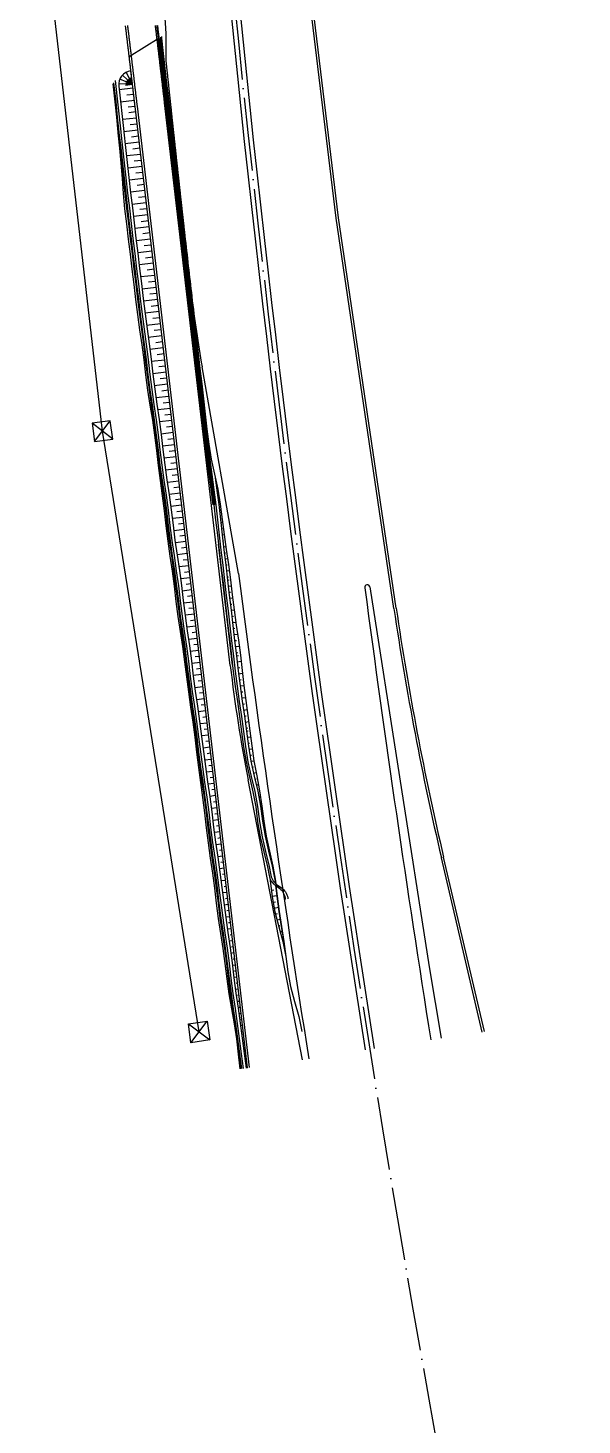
# Model space of a CAD drawing. Header units: inches. Extents: x 499362 to 502582, y 2542122 to 2545349.
# Drawn here: x 501306.9 to 501488.7, y 2542595.4 to 2543054.1 of the extents above; entities that cross this region are included whole.
import ezdxf

# ---------------------------------------------------------------- set-up
doc = ezdxf.new("R2010")
doc.units = ezdxf.units.IN
doc.header["$MEASUREMENT"] = 0
doc.linetypes.add('ACAD_ISO04W100', pattern=[30, 24, -3, 0, -3])
doc.linetypes.add('HIDDEN2', pattern=[4, 3, -1])
doc.layers.add('0-段落划分', color=2, linetype='Continuous')
doc.layers.add('ql', color=7, linetype='Continuous')

# ---------------------------------------------------------------- blocks, each defined once
blk = doc.blocks.new('A$C3C1B3F5F')
at = {"layer": 'ql', "color": 1, "linetype": 'Continuous'}
blk.add_line((501349.97, 2543050.73), (501340.13, 2543044.62), dxfattribs=at)
at = {"layer": 'ql', "color": 1, "linetype": 'Continuous', "flags": 128}
for points in [[(501349.97, 2543050.73, -0.000034), (501349.93, 2543051.11, -0.000051), (501349.86, 2543051.66, -0.000052), (501349.8, 2543052.22, -0.000053), (501349.73, 2543052.77, -0.000054), (501349.66, 2543053.32, -0.000056), (501349.59, 2543053.87, -0.000057), (501349.53, 2543054.43, -0.000058), (501349.46, 2543054.98, -0.000059)], [(501340.13, 2543044.62, -0.000019), (501340.1, 2543044.9, -0.000039), (501340.03, 2543045.45, -0.00004), (501339.97, 2543046, -0.000042), (501339.9, 2543046.55, -0.000043), (501339.83, 2543047.1, -0.000044), (501339.77, 2543047.65, -0.000045), (501339.7, 2543048.2, -0.000047), (501339.64, 2543048.75, -0.000048), (501339.57, 2543049.3, -0.000049), (501339.5, 2543049.85, -0.000051), (501339.44, 2543050.41, -0.000052), (501339.37, 2543050.96, -0.000053), (501339.3, 2543051.51, -0.000054), (501339.24, 2543052.06, -0.000056), (501339.17, 2543052.61, -0.000057), (501339.1, 2543053.16, -0.000058), (501339.04, 2543053.71, -0.000059), (501338.97, 2543054.26, -0.000061), (501338.9, 2543054.81, -0.000062)]]:
    blk.add_lwpolyline(points, format="xyb", dxfattribs=at)
blk = doc.blocks.new('A$C3A006F90')
at = {"layer": '0-段落划分', "color": 2}
for p, q in [((501408.04, 2542991.64), (501388.77, 2543151.37)), ((501408.79, 2542991.73), (501389.51, 2543151.46)), ((501351.33, 2543064.27), (501352.1, 2543052.33)), ((501352.1, 2543052.33), (501352.12, 2543043.48)), ((501364.74, 2542922.3), (501352.22, 2543029.55)), ((501378.89, 2542712.67), (501342.04, 2543028.36)), ((501379.63, 2542712.76), (501342.79, 2543028.44)), ((501373.28, 2542844.81), (501351.73, 2543029.49)), ((501426.95, 2542863.49), (501408.04, 2542991.64)), ((501427.69, 2542863.6), (501408.78, 2542991.75)), ((501375.92, 2542875.03), (501364.01, 2542942.9)), ((501374.02, 2542844.9), (501369.39, 2542884.59)), ((501419.07, 2542870.58), (501438.54, 2542745.89)), ((501397.01, 2542715.34), (501379.12, 2542807.22)), ((501456.65, 2542724.62), (501443.26, 2542781.85)), ((501455.49, 2542726.29), (501442.53, 2542781.68)), ((501455.92, 2542724.45), (501442.53, 2542781.68)), ((501438.54, 2542745.89), (501442.48, 2542722.43))]:
    blk.add_line(p, q, dxfattribs=at)
at = {"layer": '0-段落划分', "color": 2, "linetype": 'Continuous'}
for p, q in [((501331.32, 2542921.72), (501306.9, 2543134.86)), ((501341.2, 2543035.53), (501339.16, 2543039.58)), ((501341.2, 2543035.53), (501340.67, 2543040.04)), ((501341.2, 2543035.53), (501336.67, 2543035.79)), ((501341.35, 2543034.32), (501336.83, 2543033.79)), ((501341.2, 2543035.53), (501337.03, 2543037.33)), ((501341.2, 2543035.53), (501337.9, 2543038.64)), ((501341.2, 2543035.53), (501338.95, 2543035.27)), ((501341.2, 2543035.53), (501338.99, 2543036.05)), ((501341.2, 2543035.53), (501339.31, 2543036.78)), ((501341.2, 2543035.53), (501339.85, 2543037.35)), ((501341.2, 2543035.53), (501340.55, 2543037.7)), ((501341.81, 2543030.34), (501337.28, 2543029.81)), ((501341.58, 2543032.33), (501339.32, 2543032.07)), ((501342.04, 2543028.36), (501339.77, 2543028.09)), ((501342.25, 2543026.54), (501339.97, 2543026.27)), ((501342.49, 2543024.55), (501337.89, 2543024.02)), ((501342.95, 2543020.58), (501338.31, 2543020.04)), ((501342.72, 2543022.57), (501340.41, 2543022.3)), ((501343.41, 2543016.61), (501338.78, 2543016.07)), ((501343.18, 2543018.59), (501340.86, 2543018.32)), ((501343.88, 2543012.63), (501339.23, 2543012.09)), ((501343.64, 2543014.62), (501341.32, 2543014.35)), ((501344.34, 2543008.66), (501339.68, 2543008.12)), ((501344.11, 2543010.65), (501341.78, 2543010.38)), ((501344.57, 2543006.67), (501342.24, 2543006.4)), ((501344.8, 2543004.69), (501340.13, 2543004.14)), ((501345.04, 2543002.7), (501342.69, 2543002.43)), ((501345.27, 2543000.71), (501340.57, 2543000.17)), ((501345.5, 2542998.73), (501343.15, 2542998.45)), ((501345.73, 2542996.74), (501341.02, 2542996.19)), ((501345.96, 2542994.76), (501343.61, 2542994.48)), ((501346.2, 2542992.77), (501341.48, 2542992.22)), ((501346.66, 2542988.8), (501341.95, 2542988.25)), ((501346.43, 2542990.78), (501344.07, 2542990.51)), ((501347.12, 2542984.82), (501342.43, 2542984.27)), ((501346.89, 2542986.81), (501344.54, 2542986.53)), ((501347.59, 2542980.85), (501342.91, 2542980.3)), ((501347.35, 2542982.84), (501345.01, 2542982.56)), ((501348.05, 2542976.88), (501343.4, 2542976.33)), ((501347.82, 2542978.86), (501345.49, 2542978.59)), ((501348.28, 2542974.89), (501345.96, 2542974.62)), ((501348.51, 2542972.9), (501343.88, 2542972.36)), ((501348.75, 2542970.92), (501346.43, 2542970.65)), ((501348.98, 2542968.93), (501344.35, 2542968.39)), ((501349.21, 2542966.94), (501346.9, 2542966.67)), ((501349.44, 2542964.96), (501344.82, 2542964.42)), ((501349.9, 2542960.98), (501345.32, 2542960.45)), ((501349.67, 2542962.97), (501347.37, 2542962.7)), ((501350.37, 2542957.01), (501345.84, 2542956.48)), ((501350.14, 2542959), (501347.86, 2542958.73)), ((501350.83, 2542953.04), (501346.36, 2542952.52)), ((501350.6, 2542955.02), (501348.35, 2542954.76)), ((501351.3, 2542949.07), (501346.88, 2542948.55)), ((501351.06, 2542951.05), (501348.85, 2542950.79)), ((501351.53, 2542947.08), (501349.33, 2542946.82)), ((501351.76, 2542945.09), (501347.37, 2542944.58)), ((501351.99, 2542943.11), (501349.8, 2542942.85)), ((501352.22, 2542941.12), (501347.84, 2542940.61)), ((501352.46, 2542939.13), (501350.28, 2542938.88)), ((501352.69, 2542937.15), (501348.35, 2542936.64)), ((501352.92, 2542935.16), (501350.77, 2542934.91)), ((501353.15, 2542933.17), (501348.9, 2542932.68)), ((501353.61, 2542929.2), (501349.46, 2542928.72)), ((501353.38, 2542931.19), (501351.28, 2542930.94)), ((501334.69, 2542919.08), (501327.96, 2542924.36)), ((501328.74, 2542918.34), (501333.91, 2542925.1)), ((501354.08, 2542925.23), (501350.02, 2542924.75)), ((501353.85, 2542927.21), (501351.8, 2542926.97)), ((501363.03, 2542724.47), (501331.32, 2542921.72)), ((501354.54, 2542921.25), (501350.55, 2542920.79)), ((501354.31, 2542923.24), (501352.3, 2542923.01)), ((501355.01, 2542917.28), (501351.02, 2542916.82)), ((501354.77, 2542919.27), (501352.78, 2542919.03)), ((501355.24, 2542915.29), (501353.25, 2542915.06)), ((501355.47, 2542913.31), (501351.52, 2542912.85)), ((501355.7, 2542911.32), (501353.74, 2542911.09)), ((501355.93, 2542909.34), (501352.06, 2542908.88)), ((501356.16, 2542907.35), (501354.26, 2542907.13)), ((501356.4, 2542905.36), (501352.63, 2542904.92)), ((501356.86, 2542901.39), (501353.22, 2542900.96)), ((501356.63, 2542903.38), (501354.78, 2542903.16)), ((501357.32, 2542897.42), (501353.74, 2542897)), ((501357.09, 2542899.4), (501355.29, 2542899.19)), ((501369.48, 2542897.68), (501369.73, 2542897.71)), ((501357.79, 2542893.44), (501354.23, 2542893.03)), ((501357.56, 2542895.43), (501355.78, 2542895.22)), ((501369.71, 2542895.69), (501370.23, 2542895.76)), ((501369.94, 2542893.71), (501370.2, 2542893.74)), ((501358.25, 2542889.47), (501354.72, 2542889.06)), ((501358.02, 2542891.46), (501356.24, 2542891.25)), ((501358.48, 2542887.48), (501356.73, 2542887.28)), ((501370.17, 2542891.72), (501370.71, 2542891.78)), ((501370.4, 2542889.73), (501370.69, 2542889.77)), ((501370.63, 2542887.75), (501371.23, 2542887.82)), ((501358.72, 2542885.5), (501355.25, 2542885.09)), ((501358.95, 2542883.51), (501357.24, 2542883.31)), ((501370.87, 2542885.76), (501371.19, 2542885.8)), ((501371.1, 2542883.78), (501371.8, 2542883.86)), ((501359.18, 2542881.52), (501355.82, 2542881.13)), ((501359.41, 2542879.54), (501357.76, 2542879.34)), ((501371.33, 2542881.79), (501371.71, 2542881.83)), ((501371.56, 2542879.8), (501372.38, 2542879.9)), ((501359.64, 2542877.55), (501356.4, 2542877.17)), ((501360.11, 2542873.58), (501356.94, 2542873.21)), ((501359.87, 2542875.56), (501358.28, 2542875.38)), ((501371.79, 2542877.82), (501372.24, 2542877.87)), ((501372.03, 2542875.83), (501372.94, 2542875.94)), ((501372.26, 2542873.84), (501372.73, 2542873.9)), ((501360.57, 2542869.6), (501357.44, 2542869.24)), ((501360.34, 2542871.59), (501358.77, 2542871.41)), ((501372.37, 2542872.85), (501372.86, 2542872.91)), ((501372.61, 2542870.86), (501373.57, 2542870.98)), ((501361.03, 2542865.63), (501357.92, 2542865.27)), ((501360.8, 2542867.62), (501359.24, 2542867.44)), ((501372.84, 2542868.88), (501373.32, 2542868.93)), ((501373.07, 2542866.89), (501374.05, 2542867)), ((501373.3, 2542864.9), (501373.8, 2542864.96)), ((501361.5, 2542861.66), (501358.44, 2542861.3)), ((501361.27, 2542863.65), (501359.72, 2542863.47)), ((501373.53, 2542862.92), (501374.56, 2542863.04)), ((501373.76, 2542860.93), (501374.3, 2542860.99)), ((501361.96, 2542857.69), (501359.01, 2542857.34)), ((501361.73, 2542859.67), (501360.23, 2542859.5)), ((501362.19, 2542855.7), (501360.74, 2542855.53)), ((501374, 2542858.94), (501375.1, 2542859.07)), ((501374.23, 2542856.96), (501374.8, 2542857.02)), ((501362.42, 2542853.71), (501359.58, 2542853.38)), ((501362.66, 2542851.73), (501361.27, 2542851.56)), ((501374.46, 2542854.97), (501375.66, 2542855.11)), ((501374.69, 2542852.98), (501375.31, 2542853.06)), ((501374.92, 2542851), (501376.19, 2542851.15)), ((501362.89, 2542849.74), (501360.14, 2542849.42)), ((501363.12, 2542847.75), (501361.76, 2542847.59)), ((501375.16, 2542849.01), (501375.8, 2542849.09)), ((501375.27, 2542848.02), (501375.92, 2542848.1)), ((501375.51, 2542846.03), (501376.81, 2542846.19)), ((501363.35, 2542845.77), (501360.65, 2542845.45)), ((501363.82, 2542841.79), (501361.13, 2542841.48)), ((501363.58, 2542843.78), (501362.24, 2542843.62)), ((501375.74, 2542844.05), (501376.39, 2542844.12)), ((501375.99, 2542842.06), (501377.28, 2542842.23)), ((501364.28, 2542837.82), (501361.64, 2542837.51)), ((501364.05, 2542839.81), (501362.72, 2542839.65)), ((501376.25, 2542840.08), (501376.89, 2542840.16)), ((501376.5, 2542838.09), (501377.77, 2542838.26)), ((501364.74, 2542833.85), (501362.19, 2542833.55)), ((501364.51, 2542835.83), (501363.21, 2542835.68)), ((501376.79, 2542836.11), (501377.41, 2542836.2)), ((501377.07, 2542834.13), (501378.28, 2542834.31)), ((501365.21, 2542829.87), (501362.77, 2542829.59)), ((501364.98, 2542831.86), (501363.73, 2542831.72)), ((501365.44, 2542827.89), (501364.25, 2542827.75)), ((501377.35, 2542832.15), (501377.95, 2542832.24)), ((501377.64, 2542830.18), (501378.8, 2542830.35)), ((501377.93, 2542828.2), (501378.5, 2542828.28)), ((501365.67, 2542825.9), (501363.34, 2542825.63)), ((501365.9, 2542823.91), (501364.75, 2542823.78)), ((501378.19, 2542826.21), (501379.31, 2542826.36)), ((501378.45, 2542824.23), (501379.01, 2542824.3)), ((501378.58, 2542823.23), (501379.13, 2542823.3)), ((501366.13, 2542821.93), (501363.86, 2542821.66)), ((501366.37, 2542819.94), (501365.23, 2542819.81)), ((501378.83, 2542821.25), (501379.93, 2542821.39)), ((501379.08, 2542819.27), (501379.63, 2542819.34)), ((501366.6, 2542817.96), (501364.34, 2542817.69)), ((501367.06, 2542813.98), (501364.84, 2542813.72)), ((501366.83, 2542815.97), (501365.71, 2542815.84)), ((501379.38, 2542817.29), (501380.44, 2542817.47)), ((501379.71, 2542815.32), (501380.22, 2542815.4)), ((501367.53, 2542810.01), (501365.38, 2542809.76)), ((501367.29, 2542812), (501366.2, 2542811.87)), ((501380.05, 2542813.34), (501381.03, 2542813.51)), ((501380.48, 2542811.39), (501380.93, 2542811.49)), ((501380.91, 2542809.44), (501381.74, 2542809.62)), ((501367.99, 2542806.04), (501365.95, 2542805.8)), ((501367.76, 2542808.02), (501366.71, 2542807.9)), ((501381.36, 2542807.49), (501381.73, 2542807.58)), ((501381.82, 2542805.54), (501382.48, 2542805.7)), ((501368.45, 2542802.06), (501366.53, 2542801.84)), ((501368.22, 2542804.05), (501367.23, 2542803.93)), ((501382.29, 2542803.6), (501382.57, 2542803.67)), ((501382.64, 2542801.63), (501383.18, 2542801.73)), ((501368.92, 2542798.09), (501367.06, 2542797.87)), ((501368.68, 2542800.08), (501367.74, 2542799.97)), ((501369.15, 2542796.1), (501368.23, 2542796)), ((501383, 2542799.66), (501383.24, 2542799.71)), ((501383.19, 2542798.6), (501383.42, 2542798.63)), ((501383.44, 2542796.62), (501383.9, 2542796.68)), ((501369.38, 2542794.12), (501367.55, 2542793.9)), ((501369.61, 2542792.13), (501368.7, 2542792.02)), ((501383.69, 2542794.63), (501383.92, 2542794.66)), ((501383.99, 2542792.66), (501384.43, 2542792.74)), ((501369.84, 2542790.14), (501368.04, 2542789.93)), ((501370.08, 2542788.16), (501369.19, 2542788.05)), ((501384.34, 2542790.69), (501384.55, 2542790.72)), ((501384.69, 2542788.72), (501385.08, 2542788.79)), ((501385.14, 2542786.77), (501385.31, 2542786.81)), ((501370.31, 2542786.17), (501368.57, 2542785.97)), ((501370.77, 2542782.2), (501369.14, 2542782.01)), ((501370.54, 2542784.18), (501369.7, 2542784.09)), ((501385.59, 2542784.82), (501385.9, 2542784.89)), ((501386.06, 2542782.88), (501386.19, 2542782.91)), ((501371.23, 2542778.23), (501369.72, 2542778.05)), ((501371, 2542780.21), (501370.21, 2542780.12)), ((501386.55, 2542780.94), (501386.76, 2542780.99)), ((501387.04, 2542779), (501387.12, 2542779.02)), ((501371.7, 2542774.25), (501370.26, 2542774.08)), ((501371.47, 2542776.24), (501370.73, 2542776.15)), ((501387.41, 2542777.03), (501387.54, 2542777.06)), ((501387.78, 2542775.07), (501387.83, 2542775.08)), ((501372.16, 2542770.28), (501370.76, 2542770.12)), ((501371.93, 2542772.27), (501371.23, 2542772.18)), ((501372.39, 2542768.29), (501371.7, 2542768.21)), ((501386.75, 2542771.07), (501387.53, 2542771.17)), ((501387, 2542769.08), (501388.55, 2542769.28)), ((501372.63, 2542766.31), (501371.24, 2542766.14)), ((501372.86, 2542764.32), (501372.18, 2542764.24)), ((501387.35, 2542767.11), (501388.08, 2542767.25)), ((501387.72, 2542765.15), (501389.07, 2542765.4)), ((501373.09, 2542762.33), (501371.76, 2542762.18)), ((501373.32, 2542760.35), (501372.68, 2542760.27)), ((501388.13, 2542763.19), (501388.73, 2542763.34)), ((501388.61, 2542761.25), (501389.64, 2542761.51)), ((501389.1, 2542759.31), (501389.52, 2542759.42)), ((501373.55, 2542758.36), (501372.32, 2542758.22)), ((501374.02, 2542754.39), (501372.9, 2542754.26)), ((501373.79, 2542756.37), (501373.2, 2542756.3)), ((501389.62, 2542757.38), (501390.26, 2542757.56)), ((501390.15, 2542755.45), (501390.36, 2542755.51)), ((501374.48, 2542750.41), (501373.46, 2542750.29)), ((501374.25, 2542752.4), (501373.72, 2542752.34)), ((501390.63, 2542753.51), (501390.88, 2542753.56)), ((501391.02, 2542751.55), (501391.09, 2542751.56)), ((501374.94, 2542746.44), (501373.97, 2542746.33)), ((501374.71, 2542748.43), (501374.22, 2542748.37)), ((501391.41, 2542749.59), (501391.43, 2542749.59)), ((501375.41, 2542742.47), (501374.45, 2542742.36)), ((501375.18, 2542744.45), (501374.69, 2542744.4)), ((501375.87, 2542738.49), (501374.96, 2542738.39)), ((501375.64, 2542740.48), (501375.17, 2542740.43)), ((501376.1, 2542736.51), (501375.67, 2542736.46)), ((501376.34, 2542734.52), (501375.51, 2542734.43)), ((501376.57, 2542732.54), (501376.18, 2542732.49)), ((501359.52, 2542727.09), (501366.53, 2542721.85)), ((501360.38, 2542720.95), (501365.68, 2542727.99)), ((501376.8, 2542730.55), (501376.09, 2542730.47)), ((501377.03, 2542728.56), (501376.7, 2542728.52)), ((501377.26, 2542726.58), (501376.66, 2542726.5)), ((501377.73, 2542722.6), (501377.18, 2542722.54)), ((501377.49, 2542724.59), (501377.21, 2542724.56)), ((501378.19, 2542718.63), (501377.69, 2542718.57)), ((501378.19, 2542718.63), (501377.69, 2542718.57)), ((501377.96, 2542720.62), (501377.7, 2542720.59)), ((501377.96, 2542720.62), (501377.7, 2542720.59)), ((501378.42, 2542716.64), (501378.19, 2542716.62)), ((501378.42, 2542716.64), (501378.19, 2542716.62)), ((501378.65, 2542714.66), (501378.23, 2542714.61)), ((501378.65, 2542714.66), (501378.23, 2542714.61)), ((501378.89, 2542712.67), (501378.7, 2542712.65)), ((501378.89, 2542712.67), (501378.7, 2542712.65))]:
    blk.add_line(p, q, dxfattribs=at)
at = {"layer": '0-段落划分', "color": 2, "flags": 128}
for points in [[(501342.04, 2543028.36), (501341.98, 2543028.91, -0.000002), (501341.91, 2543029.46, -0.000003), (501341.85, 2543030.01, -0.000004), (501341.78, 2543030.56, -0.000006), (501341.72, 2543031.12, -0.000007), (501341.65, 2543031.67, -0.000008), (501341.59, 2543032.22, -0.00001), (501341.53, 2543032.77, -0.000011), (501341.46, 2543033.32, -0.000012), (501341.4, 2543033.87, -0.000013), (501341.33, 2543034.43, -0.000015), (501341.27, 2543034.98, -0.000016), (501341.2, 2543035.53, -0.000017), (501341.14, 2543036.08, -0.000019), (501341.07, 2543036.63, -0.00002), (501341.01, 2543037.18, -0.000021), (501340.94, 2543037.73, -0.000022), (501340.88, 2543038.29, -0.000024), (501340.82, 2543038.84, -0.000025), (501340.75, 2543039.39, -0.000026), (501340.69, 2543039.94, -0.000027), (501340.62, 2543040.49, -0.000029), (501340.56, 2543041.04, -0.00003), (501340.49, 2543041.59, -0.000031), (501340.42, 2543042.14, -0.000033), (501340.36, 2543042.69, -0.000034), (501340.29, 2543043.25, -0.000035), (501340.23, 2543043.8, -0.000036), (501340.16, 2543044.35, -0.000038), (501340.1, 2543044.9, -0.000039), (501340.03, 2543045.45, -0.00004), (501339.97, 2543046, -0.000042), (501339.9, 2543046.55, -0.000043), (501339.83, 2543047.1, -0.000044), (501339.77, 2543047.65, -0.000045), (501339.7, 2543048.2, -0.000047), (501339.64, 2543048.75, -0.000048), (501339.57, 2543049.3, -0.000049), (501339.5, 2543049.85, -0.000051), (501339.44, 2543050.41, -0.000052), (501339.37, 2543050.96, -0.000053), (501339.3, 2543051.51, -0.000054), (501339.24, 2543052.06, -0.000056), (501339.17, 2543052.61, -0.000057), (501339.1, 2543053.16, -0.000058), (501339.04, 2543053.71, -0.000059), (501338.97, 2543054.26, -0.000061), (501338.9, 2543054.81, -0.000062)], [(501342.79, 2543028.44), (501342.72, 2543029, -0.000002), (501342.66, 2543029.55, -0.000003), (501342.59, 2543030.1, -0.000004), (501342.53, 2543030.65, -0.000006), (501342.46, 2543031.2, -0.000007), (501342.4, 2543031.75, -0.000008), (501342.34, 2543032.31, -0.00001), (501342.27, 2543032.86, -0.000011), (501342.21, 2543033.41, -0.000012), (501342.14, 2543033.96, -0.000013), (501342.08, 2543034.51, -0.000015), (501342.01, 2543035.06, -0.000016), (501341.95, 2543035.62, -0.000017), (501341.88, 2543036.17, -0.000019), (501341.82, 2543036.72, -0.00002), (501341.75, 2543037.27, -0.000021), (501341.69, 2543037.82, -0.000022), (501341.62, 2543038.37, -0.000024), (501341.56, 2543038.92, -0.000025), (501341.5, 2543039.48, -0.000026), (501341.43, 2543040.03, -0.000027), (501341.37, 2543040.58, -0.000029), (501341.3, 2543041.13, -0.00003), (501341.23, 2543041.68, -0.000031), (501341.17, 2543042.23, -0.000033), (501341.1, 2543042.78, -0.000034), (501341.04, 2543043.33, -0.000035), (501340.97, 2543043.88, -0.000036), (501340.91, 2543044.44, -0.000038), (501340.84, 2543044.99, -0.000039), (501340.78, 2543045.54, -0.00004), (501340.71, 2543046.09, -0.000042), (501340.65, 2543046.64, -0.000043), (501340.58, 2543047.19, -0.000044), (501340.51, 2543047.74, -0.000045), (501340.45, 2543048.29, -0.000047), (501340.38, 2543048.84, -0.000048), (501340.32, 2543049.39, -0.000049), (501340.25, 2543049.94, -0.000051), (501340.18, 2543050.5, -0.000052), (501340.12, 2543051.05, -0.000053), (501340.05, 2543051.6, -0.000054), (501339.98, 2543052.15, -0.000056), (501339.92, 2543052.7, -0.000057), (501339.85, 2543053.25, -0.000058), (501339.78, 2543053.8, -0.000059), (501339.71, 2543054.35, -0.000061), (501339.65, 2543054.9, -0.000062)], [(501351.73, 2543029.49), (501351.66, 2543030.04, -0.000002), (501351.6, 2543030.59, -0.000003), (501351.53, 2543031.14, -0.000004), (501351.47, 2543031.69, -0.000006), (501351.4, 2543032.25, -0.000007), (501351.34, 2543032.8, -0.000008), (501351.27, 2543033.35, -0.00001), (501351.21, 2543033.9, -0.000011), (501351.15, 2543034.45, -0.000012), (501351.08, 2543035.01, -0.000013), (501351.02, 2543035.56, -0.000015), (501350.95, 2543036.11, -0.000016), (501350.89, 2543036.66, -0.000017), (501350.82, 2543037.21, -0.000019), (501350.76, 2543037.77, -0.00002), (501350.69, 2543038.32, -0.000021), (501350.63, 2543038.87, -0.000022), (501350.56, 2543039.42, -0.000024), (501350.5, 2543039.97, -0.000025), (501350.43, 2543040.53, -0.000026), (501350.37, 2543041.08, -0.000027), (501350.3, 2543041.63, -0.000029), (501350.24, 2543042.18, -0.00003), (501350.17, 2543042.74, -0.000031), (501350.11, 2543043.29, -0.000033), (501350.04, 2543043.84, -0.000034), (501349.98, 2543044.39, -0.000035), (501349.91, 2543044.94, -0.000036), (501349.85, 2543045.5, -0.000038), (501349.78, 2543046.05, -0.000039), (501349.71, 2543046.6, -0.00004), (501349.65, 2543047.15, -0.000042), (501349.58, 2543047.71, -0.000043), (501349.52, 2543048.26, -0.000044), (501349.45, 2543048.81, -0.000045), (501349.38, 2543049.36, -0.000047), (501349.32, 2543049.92, -0.000048), (501349.25, 2543050.47, -0.000049), (501349.18, 2543051.02, -0.000051), (501349.12, 2543051.57, -0.000052), (501349.05, 2543052.13, -0.000053), (501348.98, 2543052.68, -0.000054), (501348.92, 2543053.23, -0.000056), (501348.85, 2543053.78, -0.000057), (501348.78, 2543054.34, -0.000058), (501348.71, 2543054.89, -0.000059)], [(501352.22, 2543029.55), (501352.16, 2543030.1, -0.000002), (501352.09, 2543030.65, -0.000003), (501352.03, 2543031.2, -0.000004), (501351.96, 2543031.75, -0.000006), (501351.9, 2543032.3, -0.000007), (501351.84, 2543032.86, -0.000008), (501351.77, 2543033.41, -0.00001), (501351.71, 2543033.96, -0.000011), (501351.64, 2543034.51, -0.000012), (501351.58, 2543035.06, -0.000013), (501351.51, 2543035.62, -0.000015), (501351.45, 2543036.17, -0.000016), (501351.38, 2543036.72, -0.000017), (501351.32, 2543037.27, -0.000019), (501351.25, 2543037.82, -0.00002), (501351.19, 2543038.38, -0.000021), (501351.12, 2543038.93, -0.000022), (501351.06, 2543039.48, -0.000024), (501350.99, 2543040.03, -0.000025), (501350.93, 2543040.59, -0.000026), (501350.86, 2543041.14, -0.000027), (501350.8, 2543041.69, -0.000029), (501350.73, 2543042.24, -0.00003), (501350.67, 2543042.79, -0.000031), (501350.6, 2543043.35, -0.000033), (501350.54, 2543043.9, -0.000034), (501350.47, 2543044.45, -0.000035), (501350.41, 2543045, -0.000036), (501350.34, 2543045.56, -0.000038), (501350.28, 2543046.11, -0.000039), (501350.21, 2543046.66, -0.00004), (501350.14, 2543047.21, -0.000042), (501350.08, 2543047.77, -0.000043), (501350.01, 2543048.32, -0.000044), (501349.95, 2543048.87, -0.000045), (501349.88, 2543049.42, -0.000047), (501349.81, 2543049.98, -0.000048), (501349.75, 2543050.53, -0.000049), (501349.68, 2543051.08, -0.000051), (501349.61, 2543051.63, -0.000052), (501349.55, 2543052.19, -0.000053), (501349.48, 2543052.74, -0.000054), (501349.41, 2543053.29, -0.000056), (501349.35, 2543053.84, -0.000057), (501349.28, 2543054.4, -0.000058), (501349.21, 2543054.95, -0.000059)], [(501352.12, 2543043.48, -0.000003), (501352.15, 2543043.24, -0.000006), (501352.2, 2543042.77, -0.000006), (501352.25, 2543042.3, -0.000007), (501352.3, 2543041.83, -0.000007), (501352.35, 2543041.36, -0.000007), (501352.4, 2543040.89, -0.000007), (501352.45, 2543040.43, -0.000007), (501352.5, 2543039.96, -0.000007), (501352.55, 2543039.49, -0.000007), (501352.6, 2543039.02, -0.000007), (501352.65, 2543038.55, -0.000007), (501352.7, 2543038.08, -0.000008), (501352.75, 2543037.61, -0.000008), (501352.8, 2543037.14, -0.000008), (501352.85, 2543036.67, -0.000008), (501352.9, 2543036.2, -0.000008), (501352.95, 2543035.73, -0.000008), (501353, 2543035.26, -0.000008), (501353.05, 2543034.79, -0.000008), (501353.1, 2543034.32, -0.000008), (501353.15, 2543033.85, -0.000009), (501353.2, 2543033.38, -0.000009), (501353.25, 2543032.91, -0.000009), (501353.3, 2543032.44, -0.000009), (501353.35, 2543031.97, -0.000009), (501353.4, 2543031.5, -0.000009), (501353.45, 2543031.03, -0.000009), (501353.5, 2543030.56, -0.000009), (501353.55, 2543030.09, -0.000009), (501353.6, 2543029.62, -0.00001), (501353.65, 2543029.15, -0.00001), (501353.7, 2543028.68, -0.00001), (501353.75, 2543028.21, -0.00001), (501353.8, 2543027.74, -0.00001), (501353.85, 2543027.27, -0.00001), (501353.9, 2543026.8, -0.00001), (501353.95, 2543026.33, -0.00001), (501354, 2543025.86, -0.00001), (501354.05, 2543025.39, -0.000011), (501354.1, 2543024.92, -0.000011), (501354.15, 2543024.45, -0.000011), (501354.2, 2543023.98, -0.000011), (501354.25, 2543023.51, -0.000011), (501354.3, 2543023.04, -0.000011), (501354.35, 2543022.57, -0.000011), (501354.4, 2543022.1, -0.000011), (501354.45, 2543021.63, -0.000011), (501354.5, 2543021.16, -0.000011), (501354.56, 2543020.69, -0.000012), (501354.61, 2543020.22, -0.000012), (501354.66, 2543019.75, -0.000012), (501354.71, 2543019.28, -0.000012), (501354.76, 2543018.81, -0.000012), (501354.81, 2543018.35, -0.000012), (501354.86, 2543017.88, -0.000012), (501354.91, 2543017.41, -0.000012), (501354.96, 2543016.94, -0.000012), (501355.01, 2543016.47, -0.000013), (501355.06, 2543016, -0.000013), (501355.11, 2543015.53, -0.000013), (501355.16, 2543015.06, -0.000013), (501355.22, 2543014.59, -0.000013), (501355.27, 2543014.12, -0.000013), (501355.32, 2543013.65, -0.000013), (501355.37, 2543013.18, -0.000013), (501355.42, 2543012.71, -0.000013), (501355.47, 2543012.24, -0.000014), (501355.52, 2543011.77, -0.000014), (501355.57, 2543011.3, -0.000014), (501355.62, 2543010.83, -0.000014), (501355.67, 2543010.36, -0.000014), (501355.73, 2543009.89, -0.000014), (501355.78, 2543009.42, -0.000014), (501355.83, 2543008.95, -0.000014), (501355.88, 2543008.48, -0.000014), (501355.93, 2543008.01, -0.000015), (501355.98, 2543007.54, -0.000015), (501356.03, 2543007.07, -0.000015), (501356.08, 2543006.6, -0.000015), (501356.14, 2543006.13, -0.000015), (501356.19, 2543005.66, -0.000015), (501356.24, 2543005.19, -0.000015), (501356.29, 2543004.72, -0.000015), (501356.34, 2543004.25, -0.000015), (501356.39, 2543003.78, -0.000016), (501356.45, 2543003.31, -0.000016), (501356.5, 2543002.84, -0.000016), (501356.55, 2543002.37, -0.000016), (501356.6, 2543001.9, -0.000016), (501356.65, 2543001.43, -0.000016), (501356.7, 2543000.96, -0.000016), (501356.76, 2543000.49, -0.000016), (501356.81, 2543000.02, -0.000016), (501356.86, 2542999.55, -0.000017), (501356.91, 2542999.08, -0.000017), (501356.96, 2542998.61, -0.000017), (501357.01, 2542998.14, -0.000017), (501357.07, 2542997.67, -0.000017), (501357.12, 2542997.2, -0.000017), (501357.17, 2542996.73, -0.000017), (501357.22, 2542996.26, -0.000017), (501357.27, 2542995.79, -0.000017), (501357.33, 2542995.32, -0.000017), (501357.38, 2542994.86, -0.000018), (501357.43, 2542994.39, -0.000018), (501357.48, 2542993.92, -0.000018), (501357.54, 2542993.45, -0.000018), (501357.59, 2542992.98, -0.000018), (501357.64, 2542992.51, -0.000018), (501357.69, 2542992.04, -0.000018), (501357.74, 2542991.57, -0.000018), (501357.8, 2542991.1, -0.000018), (501357.85, 2542990.63, -0.000019), (501357.9, 2542990.16, -0.000019), (501357.95, 2542989.69, -0.000019), (501358.01, 2542989.22, -0.000019), (501358.06, 2542988.75, -0.000019), (501358.11, 2542988.28, -0.000019), (501358.16, 2542987.81, -0.000019), (501358.22, 2542987.34, -0.000019), (501358.27, 2542986.87, -0.000019), (501358.32, 2542986.4, -0.00002), (501358.38, 2542985.93)]]:
    blk.add_lwpolyline(points, format="xyb", dxfattribs=at)
at = {"layer": '0-段落划分', "color": 2, "linetype": 'HIDDEN2', "ltscale": 15, "const_width": 1, "flags": 128}
for points in [[(501349.82, 2543050.71), (501349.83, 2543050.65), (501350.4, 2543045.68), (501350.94, 2543040.7), (501351.38, 2543036.72)], [(501351.38, 2543036.72), (501351.96, 2543031.76), (501352.54, 2543026.79), (501353.12, 2543021.82), (501353.15, 2543021.62)], [(501353.15, 2543021.62), (501353.73, 2543016.66), (501354.31, 2543011.69), (501354.89, 2543006.72), (501355.47, 2543001.76), (501356.05, 2542996.79), (501356.05, 2542996.79)], [(501356.05, 2542996.79), (501356.62, 2542991.83), (501357.2, 2542986.86), (501357.78, 2542981.89), (501358.36, 2542976.93), (501358.94, 2542971.96), (501358.94, 2542971.96)], [(501361.84, 2542947.13), (501360.1, 2542962.03), (501358.94, 2542971.96)], [(501361.84, 2542947.13), (501362.42, 2542942.16), (501363, 2542937.2), (501363.58, 2542932.23), (501364.16, 2542927.26), (501364.74, 2542922.3), (501364.74, 2542922.3)], [(501364.74, 2542922.3), (501365.33, 2542917.33), (501365.94, 2542912.37), (501366.6, 2542907.41), (501367.26, 2542902.46), (501367.89, 2542897.5), (501367.89, 2542897.5)]]:
    blk.add_lwpolyline(points, dxfattribs=at)
at = {"layer": '0-段落划分', "color": 2, "linetype": 'Continuous', "flags": 128}
for points in [[(501350.38, 2543051.11), (501350.43, 2543050.73), (501350.99, 2543045.75), (501351.53, 2543040.77), (501351.98, 2543036.79)], [(501350.38, 2543051.11), (501350.43, 2543050.73), (501350.99, 2543045.75), (501351.53, 2543040.77), (501351.98, 2543036.79)], [(501350.66, 2543051.31), (501350.73, 2543050.76), (501351.29, 2543045.78), (501351.83, 2543040.81), (501352.28, 2543036.83)], [(501350.66, 2543051.31), (501350.73, 2543050.76), (501351.29, 2543045.78), (501351.83, 2543040.81), (501352.28, 2543036.83)], [(501334.69, 2543035.82), (501335.37, 2543029.82), (501335.89, 2543024.85), (501336.42, 2543019.87), (501336.44, 2543019.67)], [(501334.95, 2543036.16), (501335.67, 2543029.85), (501336.19, 2543024.88), (501336.72, 2543019.91), (501336.74, 2543019.71)], [(501335.11, 2543034.82), (501335.67, 2543029.85), (501336.19, 2543024.88), (501336.72, 2543019.91), (501336.74, 2543019.71)], [(501335.48, 2543036.84), (501336.27, 2543029.92), (501336.79, 2543024.95), (501337.32, 2543019.98), (501337.34, 2543019.78)], [(501335.7, 2543034.89), (501336.27, 2543029.92), (501336.79, 2543024.95), (501337.32, 2543019.98), (501337.34, 2543019.78)], [(501336.69, 2543035), (501337.26, 2543030.04), (501337.78, 2543025.07), (501338.31, 2543020.09), (501338.33, 2543019.89)], [(501351.98, 2543036.79), (501352.56, 2543031.82), (501353.14, 2543026.86), (501353.72, 2543021.89), (501353.74, 2543021.69)], [(501351.98, 2543036.79), (501352.56, 2543031.82), (501353.14, 2543026.86), (501353.72, 2543021.89), (501353.74, 2543021.69)], [(501352.28, 2543036.83), (501352.86, 2543031.86), (501353.44, 2543026.89), (501354.02, 2543021.93), (501354.04, 2543021.73)], [(501352.28, 2543036.83), (501352.86, 2543031.86), (501353.44, 2543026.89), (501354.02, 2543021.93), (501354.04, 2543021.73)], [(501353.74, 2543021.69), (501354.32, 2543016.73), (501354.9, 2543011.76), (501355.48, 2543006.79), (501356.06, 2543001.83), (501356.64, 2542996.86), (501356.64, 2542996.86)], [(501353.74, 2543021.69), (501354.32, 2543016.73), (501354.9, 2543011.76), (501355.48, 2543006.79), (501356.06, 2543001.83), (501356.64, 2542996.86), (501356.64, 2542996.86)], [(501354.04, 2543021.73), (501354.62, 2543016.76), (501355.2, 2543011.8), (501355.78, 2543006.83), (501356.36, 2543001.86), (501356.94, 2542996.9), (501356.94, 2542996.9)], [(501354.04, 2543021.73), (501354.62, 2543016.76), (501355.2, 2543011.8), (501355.78, 2543006.83), (501356.36, 2543001.86), (501356.94, 2542996.9), (501356.94, 2542996.9)], [(501336.35, 2543019.66), (501336.91, 2543014.69), (501337.4, 2543009.72), (501337.79, 2543004.73), (501338.16, 2542999.74), (501338.62, 2542994.76), (501338.62, 2542994.76)], [(501336.44, 2543019.67), (501337.02, 2543014.71), (501337.59, 2543009.74), (501338.15, 2543004.77), (501338.7, 2542999.8), (501339.26, 2542994.83), (501339.26, 2542994.83)], [(501336.74, 2543019.71), (501337.32, 2543014.74), (501337.89, 2543009.77), (501338.44, 2543004.81), (501339, 2542999.84), (501339.56, 2542994.87), (501339.56, 2542994.87)], [(501336.74, 2543019.71), (501337.32, 2543014.74), (501337.89, 2543009.77), (501338.44, 2543004.81), (501339, 2542999.84), (501339.56, 2542994.87), (501339.56, 2542994.87)], [(501337.34, 2543019.78), (501337.92, 2543014.81), (501338.48, 2543009.84), (501339.04, 2543004.88), (501339.59, 2542999.91), (501340.16, 2542994.94), (501340.16, 2542994.94)], [(501337.34, 2543019.78), (501337.92, 2543014.81), (501338.48, 2543009.84), (501339.04, 2543004.88), (501339.59, 2542999.91), (501340.16, 2542994.94), (501340.16, 2542994.94)], [(501338.33, 2543019.89), (501338.91, 2543014.93), (501339.48, 2543009.96), (501340.03, 2543004.99), (501340.58, 2543000.02), (501341.15, 2542995.05), (501341.15, 2542995.05)], [(501338.62, 2542994.76), (501339.2, 2542989.79), (501339.79, 2542984.83), (501340.39, 2542979.86), (501341, 2542974.9), (501341.59, 2542969.94), (501341.59, 2542969.94)], [(501339.26, 2542994.83), (501339.85, 2542989.87), (501340.44, 2542984.9), (501341.04, 2542979.94), (501341.65, 2542974.98), (501342.24, 2542970.01), (501342.24, 2542970.01)], [(501339.56, 2542994.87), (501340.14, 2542989.9), (501340.74, 2542984.94), (501341.34, 2542979.97), (501341.95, 2542975.01), (501342.54, 2542970.05), (501342.54, 2542970.05)], [(501339.56, 2542994.87), (501340.14, 2542989.9), (501340.74, 2542984.94), (501341.34, 2542979.97), (501341.95, 2542975.01), (501342.54, 2542970.05), (501342.54, 2542970.05)], [(501340.16, 2542994.94), (501340.74, 2542989.97), (501341.33, 2542985.01), (501341.94, 2542980.04), (501342.54, 2542975.08), (501343.14, 2542970.12), (501343.14, 2542970.12)], [(501340.16, 2542994.94), (501340.74, 2542989.97), (501341.33, 2542985.01), (501341.94, 2542980.04), (501342.54, 2542975.08), (501343.14, 2542970.12), (501343.14, 2542970.12)], [(501341.15, 2542995.05), (501341.73, 2542990.09), (501342.32, 2542985.12), (501342.93, 2542980.16), (501343.54, 2542975.2), (501344.13, 2542970.23), (501344.13, 2542970.23)], [(501356.64, 2542996.86), (501357.22, 2542991.9), (501357.8, 2542986.93), (501358.38, 2542981.96), (501358.96, 2542977), (501359.54, 2542972.03), (501359.54, 2542972.03)], [(501356.64, 2542996.86), (501357.22, 2542991.9), (501357.8, 2542986.93), (501358.38, 2542981.96), (501358.96, 2542977), (501359.54, 2542972.03), (501359.54, 2542972.03)], [(501356.94, 2542996.9), (501357.52, 2542991.93), (501358.1, 2542986.96), (501358.68, 2542982), (501359.26, 2542977.03), (501359.84, 2542972.07), (501359.84, 2542972.07)], [(501356.94, 2542996.9), (501357.52, 2542991.93), (501358.1, 2542986.96), (501358.68, 2542982), (501359.26, 2542977.03), (501359.84, 2542972.07), (501359.84, 2542972.07)], [(501341.59, 2542969.94), (501342.18, 2542964.97), (501342.81, 2542960.01), (501343.5, 2542955.06), (501344.21, 2542950.11), (501344.86, 2542945.15), (501344.86, 2542945.15)], [(501342.24, 2542970.01), (501342.83, 2542965.05), (501343.45, 2542960.08), (501344.1, 2542955.13), (501344.76, 2542950.17), (501345.39, 2542945.21), (501345.39, 2542945.21)], [(501342.54, 2542970.05), (501343.13, 2542965.08), (501343.75, 2542960.12), (501344.4, 2542955.16), (501345.06, 2542950.2), (501345.68, 2542945.24), (501345.68, 2542945.24)], [(501342.54, 2542970.05), (501343.13, 2542965.08), (501343.75, 2542960.12), (501344.4, 2542955.16), (501345.06, 2542950.2), (501345.68, 2542945.24), (501345.68, 2542945.24)], [(501343.14, 2542970.12), (501343.72, 2542965.15), (501344.34, 2542960.19), (501344.99, 2542955.23), (501345.66, 2542950.27), (501346.28, 2542945.31), (501346.28, 2542945.31)], [(501343.14, 2542970.12), (501343.72, 2542965.15), (501344.34, 2542960.19), (501344.99, 2542955.23), (501345.66, 2542950.27), (501346.28, 2542945.31), (501346.28, 2542945.31)], [(501344.13, 2542970.23), (501344.72, 2542965.27), (501345.33, 2542960.3), (501345.98, 2542955.35), (501346.65, 2542950.39), (501347.27, 2542945.43), (501347.27, 2542945.43)], [(501359.54, 2542972.03), (501360.12, 2542967.06), (501360.7, 2542962.1), (501361.28, 2542957.13), (501361.86, 2542952.17), (501362.44, 2542947.2), (501362.44, 2542947.2)], [(501359.54, 2542972.03), (501360.12, 2542967.06), (501360.7, 2542962.1), (501361.28, 2542957.13), (501361.86, 2542952.17), (501362.44, 2542947.2), (501362.44, 2542947.2)], [(501359.84, 2542972.07), (501360.42, 2542967.1), (501361, 2542962.13), (501361.58, 2542957.17), (501362.16, 2542952.2), (501362.74, 2542947.23), (501362.74, 2542947.23)], [(501359.84, 2542972.07), (501360.42, 2542967.1), (501361, 2542962.13), (501361.58, 2542957.17), (501362.16, 2542952.2), (501362.74, 2542947.23), (501362.74, 2542947.23)], [(501362.44, 2542947.2), (501363.02, 2542942.23), (501363.6, 2542937.27), (501364.18, 2542932.3), (501364.76, 2542927.33), (501365.34, 2542922.37), (501365.34, 2542922.37)], [(501362.44, 2542947.2), (501363.02, 2542942.23), (501363.6, 2542937.27), (501364.18, 2542932.3), (501364.76, 2542927.33), (501365.34, 2542922.37), (501365.34, 2542922.37)], [(501362.74, 2542947.23), (501363.31, 2542942.27), (501363.89, 2542937.3), (501364.47, 2542932.33), (501365.05, 2542927.37), (501365.63, 2542922.4), (501365.63, 2542922.4)], [(501362.74, 2542947.23), (501363.31, 2542942.27), (501363.89, 2542937.3), (501364.47, 2542932.33), (501365.05, 2542927.37), (501365.63, 2542922.4), (501365.63, 2542922.4)], [(501344.86, 2542945.15), (501345.46, 2542940.18), (501346.15, 2542935.23), (501346.93, 2542930.29), (501347.75, 2542925.35), (501348.46, 2542920.4), (501348.46, 2542920.4)], [(501345.39, 2542945.21), (501345.98, 2542940.24), (501346.61, 2542935.28), (501347.31, 2542930.33), (501348.03, 2542925.38), (501348.68, 2542920.42), (501348.68, 2542920.42)], [(501345.68, 2542945.24), (501346.27, 2542940.28), (501346.91, 2542935.32), (501347.61, 2542930.37), (501348.32, 2542925.42), (501348.98, 2542920.46), (501348.98, 2542920.46)], [(501345.68, 2542945.24), (501346.27, 2542940.28), (501346.91, 2542935.32), (501347.61, 2542930.37), (501348.32, 2542925.42), (501348.98, 2542920.46), (501348.98, 2542920.46)], [(501346.28, 2542945.31), (501346.87, 2542940.35), (501347.51, 2542935.39), (501348.21, 2542930.44), (501348.92, 2542925.49), (501349.57, 2542920.53), (501349.57, 2542920.53)], [(501346.28, 2542945.31), (501346.87, 2542940.35), (501347.51, 2542935.39), (501348.21, 2542930.44), (501348.92, 2542925.49), (501349.57, 2542920.53), (501349.57, 2542920.53)], [(501347.27, 2542945.43), (501347.86, 2542940.46), (501348.5, 2542935.5), (501349.2, 2542930.55), (501349.91, 2542925.6), (501350.56, 2542920.64), (501350.56, 2542920.64)], [(501348.46, 2542920.4), (501349.04, 2542915.43), (501349.65, 2542910.47), (501350.28, 2542905.51), (501350.93, 2542900.55), (501351.54, 2542895.59), (501351.54, 2542895.59)], [(501348.68, 2542920.42), (501349.27, 2542915.46), (501349.91, 2542910.5), (501350.62, 2542905.55), (501351.35, 2542900.6), (501352.01, 2542895.64), (501352.01, 2542895.64)], [(501348.98, 2542920.46), (501349.57, 2542915.49), (501350.21, 2542910.53), (501350.92, 2542905.58), (501351.65, 2542900.63), (501352.31, 2542895.68), (501352.31, 2542895.68)], [(501348.98, 2542920.46), (501349.57, 2542915.49), (501350.21, 2542910.53), (501350.92, 2542905.58), (501351.65, 2542900.63), (501352.31, 2542895.68), (501352.31, 2542895.68)], [(501349.57, 2542920.53), (501350.16, 2542915.56), (501350.81, 2542910.6), (501351.52, 2542905.65), (501352.24, 2542900.7), (501352.9, 2542895.75), (501352.9, 2542895.75)], [(501349.57, 2542920.53), (501350.16, 2542915.56), (501350.81, 2542910.6), (501351.52, 2542905.65), (501352.24, 2542900.7), (501352.9, 2542895.75), (501352.9, 2542895.75)], [(501350.56, 2542920.64), (501351.16, 2542915.68), (501351.8, 2542910.72), (501352.51, 2542905.77), (501353.24, 2542900.82), (501353.89, 2542895.86), (501353.89, 2542895.86)], [(501365.34, 2542922.37), (501365.92, 2542917.4), (501366.54, 2542912.44), (501367.19, 2542907.48), (501367.86, 2542902.53), (501368.48, 2542897.56), (501368.48, 2542897.56)], [(501365.34, 2542922.37), (501365.92, 2542917.4), (501366.54, 2542912.44), (501367.19, 2542907.48), (501367.86, 2542902.53), (501368.48, 2542897.56), (501368.48, 2542897.56)], [(501365.63, 2542922.4), (501366.25, 2542917.44), (501367.05, 2542912.5), (501368.07, 2542907.58), (501369.15, 2542902.68), (501369.99, 2542897.74), (501369.99, 2542897.74)], [(501368.31, 2542906.46), (501368.95, 2542901.5), (501369.48, 2542897.68)], [(501367.89, 2542897.5), (501368.47, 2542892.53), (501369.05, 2542887.56), (501369.62, 2542882.6), (501370.2, 2542877.63), (501370.78, 2542872.66), (501370.78, 2542872.66)], [(501368.48, 2542897.56), (501369.06, 2542892.6), (501369.64, 2542887.63), (501370.22, 2542882.67), (501370.8, 2542877.7), (501371.38, 2542872.73), (501371.38, 2542872.73)], [(501368.48, 2542897.56), (501369.06, 2542892.6), (501369.64, 2542887.63), (501370.22, 2542882.67), (501370.8, 2542877.7), (501371.38, 2542872.73), (501371.38, 2542872.73)], [(501369.48, 2542897.68), (501370.05, 2542892.71), (501370.63, 2542887.75), (501371.21, 2542882.78), (501371.79, 2542877.82), (501372.37, 2542872.85), (501372.37, 2542872.85)], [(501369.99, 2542897.74), (501370.58, 2542892.78), (501371.23, 2542887.82), (501371.94, 2542882.87), (501372.68, 2542877.92), (501373.34, 2542872.96), (501373.34, 2542872.96)], [(501351.54, 2542895.59), (501352.13, 2542890.62), (501352.77, 2542885.66), (501353.47, 2542880.71), (501354.18, 2542875.76), (501354.84, 2542870.8), (501354.84, 2542870.8)], [(501352.01, 2542895.64), (501352.6, 2542890.68), (501353.24, 2542885.72), (501353.95, 2542880.77), (501354.68, 2542875.82), (501355.34, 2542870.86), (501355.34, 2542870.86)], [(501352.31, 2542895.68), (501352.9, 2542890.71), (501353.54, 2542885.75), (501354.25, 2542880.8), (501354.98, 2542875.85), (501355.63, 2542870.9), (501355.63, 2542870.9)], [(501352.31, 2542895.68), (501352.9, 2542890.71), (501353.54, 2542885.75), (501354.25, 2542880.8), (501354.98, 2542875.85), (501355.63, 2542870.9), (501355.63, 2542870.9)], [(501352.9, 2542895.75), (501353.49, 2542890.78), (501354.14, 2542885.82), (501354.85, 2542880.87), (501355.57, 2542875.92), (501356.23, 2542870.97), (501356.23, 2542870.97)], [(501352.9, 2542895.75), (501353.49, 2542890.78), (501354.14, 2542885.82), (501354.85, 2542880.87), (501355.57, 2542875.92), (501356.23, 2542870.97), (501356.23, 2542870.97)], [(501353.89, 2542895.86), (501354.49, 2542890.9), (501355.13, 2542885.94), (501355.84, 2542880.99), (501356.57, 2542876.04), (501357.22, 2542871.08), (501357.22, 2542871.08)], [(501354.84, 2542870.8), (501355.43, 2542865.84), (501356.1, 2542860.88), (501356.85, 2542855.94), (501357.62, 2542850.99), (501358.3, 2542846.04), (501358.3, 2542846.04)], [(501355.34, 2542870.86), (501355.93, 2542865.9), (501356.57, 2542860.94), (501357.28, 2542855.99), (501358.01, 2542851.04), (501358.67, 2542846.08), (501358.67, 2542846.08)], [(501355.63, 2542870.9), (501356.23, 2542865.93), (501356.87, 2542860.97), (501357.58, 2542856.02), (501358.31, 2542851.07), (501358.96, 2542846.11), (501358.96, 2542846.11)], [(501355.63, 2542870.9), (501356.23, 2542865.93), (501356.87, 2542860.97), (501357.58, 2542856.02), (501358.31, 2542851.07), (501358.96, 2542846.11), (501358.96, 2542846.11)], [(501356.23, 2542870.97), (501356.82, 2542866), (501357.47, 2542861.04), (501358.17, 2542856.09), (501358.9, 2542851.14), (501359.56, 2542846.18), (501359.56, 2542846.18)], [(501356.23, 2542870.97), (501356.82, 2542866), (501357.47, 2542861.04), (501358.17, 2542856.09), (501358.9, 2542851.14), (501359.56, 2542846.18), (501359.56, 2542846.18)], [(501357.22, 2542871.08), (501357.81, 2542866.12), (501358.46, 2542861.16), (501359.17, 2542856.21), (501359.9, 2542851.26), (501360.55, 2542846.3), (501360.55, 2542846.3)], [(501370.78, 2542872.66), (501371.36, 2542867.7), (501371.94, 2542862.73), (501372.52, 2542857.77), (501373.1, 2542852.8), (501373.68, 2542847.83), (501373.68, 2542847.83)], [(501371.38, 2542872.73), (501371.96, 2542867.77), (501372.54, 2542862.8), (501373.12, 2542857.83), (501373.7, 2542852.87), (501374.28, 2542847.9), (501374.28, 2542847.9)], [(501371.38, 2542872.73), (501371.96, 2542867.77), (501372.54, 2542862.8), (501373.12, 2542857.83), (501373.7, 2542852.87), (501374.28, 2542847.9), (501374.28, 2542847.9)], [(501372.37, 2542872.85), (501372.95, 2542867.88), (501373.53, 2542862.92), (501374.11, 2542857.95), (501374.69, 2542852.98), (501375.27, 2542848.02), (501375.27, 2542848.02)], [(501373.34, 2542872.96), (501373.93, 2542868), (501374.56, 2542863.04), (501375.24, 2542858.08), (501375.93, 2542853.13), (501376.57, 2542848.17), (501376.57, 2542848.17)], [(501358.67, 2542846.08), (501359.26, 2542841.11), (501359.9, 2542836.16), (501360.61, 2542831.21), (501361.34, 2542826.26), (501362, 2542821.3), (501362, 2542821.3)], [(501358.96, 2542846.11), (501359.56, 2542841.15), (501360.2, 2542836.19), (501360.91, 2542831.24), (501361.64, 2542826.29), (501362.29, 2542821.33), (501362.29, 2542821.33)], [(501358.96, 2542846.11), (501359.56, 2542841.15), (501360.2, 2542836.19), (501360.91, 2542831.24), (501361.64, 2542826.29), (501362.29, 2542821.33), (501362.29, 2542821.33)], [(501359.56, 2542846.18), (501360.15, 2542841.22), (501360.8, 2542836.26), (501361.5, 2542831.31), (501362.23, 2542826.36), (501362.89, 2542821.4), (501362.89, 2542821.4)], [(501359.56, 2542846.18), (501360.15, 2542841.22), (501360.8, 2542836.26), (501361.5, 2542831.31), (501362.23, 2542826.36), (501362.89, 2542821.4), (501362.89, 2542821.4)], [(501360.55, 2542846.3), (501361.14, 2542841.34), (501361.79, 2542836.38), (501362.5, 2542831.43), (501363.22, 2542826.48), (501363.88, 2542821.52), (501363.88, 2542821.52)], [(501373.68, 2542847.83), (501374.27, 2542842.87), (501374.92, 2542837.91), (501375.62, 2542832.96), (501376.34, 2542828.01), (501376.99, 2542823.05), (501376.99, 2542823.05)], [(501374.28, 2542847.9), (501374.87, 2542842.94), (501375.51, 2542837.98), (501376.21, 2542833.03), (501376.94, 2542828.08), (501377.59, 2542823.12), (501377.59, 2542823.12)], [(501374.28, 2542847.9), (501374.87, 2542842.94), (501375.51, 2542837.98), (501376.21, 2542833.03), (501376.94, 2542828.08), (501377.59, 2542823.12), (501377.59, 2542823.12)], [(501375.27, 2542848.02), (501375.86, 2542843.05), (501376.5, 2542838.09), (501377.21, 2542833.14), (501377.93, 2542828.19), (501378.58, 2542823.23), (501378.58, 2542823.23)], [(501376.57, 2542848.17), (501377.16, 2542843.2), (501377.77, 2542838.24), (501378.42, 2542833.28), (501379.07, 2542828.33), (501379.69, 2542823.36), (501379.69, 2542823.36)], [(501358.3, 2542846.04), (501358.89, 2542841.07), (501359.53, 2542836.11), (501360.23, 2542831.16), (501360.95, 2542826.21), (501361.6, 2542821.25), (501361.6, 2542821.25)], [(501377.59, 2542823.12), (501378.22, 2542818.16), (501379.05, 2542813.22), (501380.14, 2542808.31), (501381.31, 2542803.42), (501382.2, 2542798.49), (501382.2, 2542798.49)], [(501377.59, 2542823.12), (501378.22, 2542818.16), (501379.05, 2542813.22), (501380.14, 2542808.31), (501381.31, 2542803.42), (501382.2, 2542798.49), (501382.2, 2542798.49)], [(501378.58, 2542823.23), (501379.21, 2542818.27), (501380.05, 2542813.34), (501381.13, 2542808.43), (501382.3, 2542803.53), (501383.19, 2542798.6), (501383.19, 2542798.6)], [(501379.69, 2542823.36), (501380.3, 2542818.4), (501381.04, 2542813.45), (501381.94, 2542808.52), (501382.88, 2542803.6), (501383.66, 2542798.66), (501383.66, 2542798.66)], [(501361.6, 2542821.25), (501362.18, 2542816.29), (501362.8, 2542811.33), (501363.47, 2542806.37), (501364.14, 2542801.41), (501364.77, 2542796.45), (501364.77, 2542796.45)], [(501362, 2542821.3), (501362.59, 2542816.33), (501363.23, 2542811.38), (501363.94, 2542806.42), (501364.67, 2542801.47), (501365.33, 2542796.52), (501365.33, 2542796.52)], [(501362.29, 2542821.33), (501362.89, 2542816.37), (501363.53, 2542811.41), (501364.24, 2542806.46), (501364.97, 2542801.51), (501365.62, 2542796.55), (501365.62, 2542796.55)], [(501362.29, 2542821.33), (501362.89, 2542816.37), (501363.53, 2542811.41), (501364.24, 2542806.46), (501364.97, 2542801.51), (501365.62, 2542796.55), (501365.62, 2542796.55)], [(501362.89, 2542821.4), (501363.48, 2542816.44), (501364.13, 2542811.48), (501364.83, 2542806.53), (501365.56, 2542801.58), (501366.22, 2542796.62), (501366.22, 2542796.62)], [(501362.89, 2542821.4), (501363.48, 2542816.44), (501364.13, 2542811.48), (501364.83, 2542806.53), (501365.56, 2542801.58), (501366.22, 2542796.62), (501366.22, 2542796.62)], [(501363.88, 2542821.52), (501364.47, 2542816.55), (501365.12, 2542811.6), (501365.83, 2542806.64), (501366.55, 2542801.7), (501367.21, 2542796.74), (501367.21, 2542796.74)], [(501376.99, 2542823.05), (501377.62, 2542818.09), (501378.46, 2542813.15), (501379.54, 2542808.25), (501380.71, 2542803.35), (501381.6, 2542798.42), (501381.6, 2542798.42)], [(501364.77, 2542796.45), (501365.36, 2542791.49), (501366, 2542786.53), (501366.71, 2542781.58), (501367.43, 2542776.63), (501368.09, 2542771.67), (501368.09, 2542771.67)], [(501365.33, 2542796.52), (501365.92, 2542791.55), (501366.56, 2542786.59), (501367.27, 2542781.64), (501368, 2542776.69), (501368.65, 2542771.74), (501368.65, 2542771.74)], [(501365.62, 2542796.55), (501366.21, 2542791.59), (501366.86, 2542786.63), (501367.57, 2542781.68), (501368.3, 2542776.73), (501368.95, 2542771.77), (501368.95, 2542771.77)], [(501365.62, 2542796.55), (501366.21, 2542791.59), (501366.86, 2542786.63), (501367.57, 2542781.68), (501368.3, 2542776.73), (501368.95, 2542771.77), (501368.95, 2542771.77)], [(501366.22, 2542796.62), (501366.81, 2542791.66), (501367.46, 2542786.7), (501368.16, 2542781.75), (501368.89, 2542776.8), (501369.55, 2542771.84), (501369.55, 2542771.84)], [(501366.22, 2542796.62), (501366.81, 2542791.66), (501367.46, 2542786.7), (501368.16, 2542781.75), (501368.89, 2542776.8), (501369.55, 2542771.84), (501369.55, 2542771.84)], [(501367.21, 2542796.74), (501367.8, 2542791.77), (501368.45, 2542786.81), (501369.16, 2542781.86), (501369.88, 2542776.91), (501370.54, 2542771.96), (501370.54, 2542771.96)], [(501382.2, 2542798.49), (501382.83, 2542793.53), (501383.69, 2542788.59), (501384.84, 2542783.69), (501386.07, 2542778.8), (501386.6, 2542775.95)], [(501383.19, 2542798.6), (501383.82, 2542793.64), (501384.69, 2542788.71), (501385.83, 2542783.81), (501387.06, 2542778.92), (501387.98, 2542773.99), (501387.98, 2542773.99)], [(501383.66, 2542798.66), (501384.28, 2542793.7), (501385.09, 2542788.76), (501386.12, 2542783.84), (501387.22, 2542778.94), (501388.07, 2542774), (501388.07, 2542774)], [(501386.23, 2542775.03), (501387.03, 2542768.85), (501387.94, 2542763.92), (501389.17, 2542759.03), (501390.51, 2542754.15), (501391.48, 2542749.23), (501391.48, 2542749.23)], [(501387.98, 2542773.99), (501388.07, 2542773.24)], [(501388.07, 2542774), (501388.18, 2542773.15)], [(501368.09, 2542771.67), (501368.68, 2542766.71), (501369.34, 2542761.75), (501370.08, 2542756.8), (501370.85, 2542751.86), (501371.53, 2542746.9), (501371.53, 2542746.9)], [(501368.65, 2542771.74), (501369.25, 2542766.77), (501369.89, 2542761.81), (501370.6, 2542756.86), (501371.33, 2542751.91), (501371.98, 2542746.96), (501371.98, 2542746.96)], [(501368.95, 2542771.77), (501369.54, 2542766.81), (501370.19, 2542761.85), (501370.9, 2542756.9), (501371.63, 2542751.95), (501372.28, 2542746.99), (501372.28, 2542746.99)], [(501368.95, 2542771.77), (501369.54, 2542766.81), (501370.19, 2542761.85), (501370.9, 2542756.9), (501371.63, 2542751.95), (501372.28, 2542746.99), (501372.28, 2542746.99)], [(501369.55, 2542771.84), (501370.14, 2542766.88), (501370.79, 2542761.92), (501371.49, 2542756.97), (501372.22, 2542752.02), (501372.88, 2542747.06), (501372.88, 2542747.06)], [(501369.55, 2542771.84), (501370.14, 2542766.88), (501370.79, 2542761.92), (501371.49, 2542756.97), (501372.22, 2542752.02), (501372.88, 2542747.06), (501372.88, 2542747.06)], [(501370.54, 2542771.96), (501371.13, 2542766.99), (501371.78, 2542762.03), (501372.49, 2542757.08), (501373.21, 2542752.13), (501373.87, 2542747.18), (501373.87, 2542747.18)], [(501388.15, 2542772.61), (501388.58, 2542769.03), (501389.25, 2542764.07), (501390.01, 2542759.13), (501390.79, 2542754.18), (501391.48, 2542749.23), (501391.48, 2542749.23)], [(501388.25, 2542772.54), (501388.67, 2542769.04), (501389.32, 2542764.08), (501390.06, 2542759.13), (501390.81, 2542754.19), (501391.48, 2542749.23), (501391.48, 2542749.23)], [(501371.53, 2542746.9), (501372.13, 2542741.94), (501372.84, 2542736.99), (501373.67, 2542732.05), (501374.55, 2542727.12), (501375.28, 2542722.17), (501375.28, 2542722.17)], [(501371.98, 2542746.96), (501372.58, 2542741.99), (501373.22, 2542737.03), (501373.93, 2542732.08), (501374.66, 2542727.13), (501375.31, 2542722.17), (501375.31, 2542722.17)], [(501372.28, 2542746.99), (501372.87, 2542742.03), (501373.52, 2542737.07), (501374.23, 2542732.12), (501374.95, 2542727.17), (501375.61, 2542722.21), (501375.61, 2542722.21)], [(501372.28, 2542746.99), (501372.87, 2542742.03), (501373.52, 2542737.07), (501374.23, 2542732.12), (501374.95, 2542727.17), (501375.61, 2542722.21), (501375.61, 2542722.21)], [(501372.88, 2542747.06), (501373.47, 2542742.1), (501374.12, 2542737.14), (501374.82, 2542732.18), (501375.55, 2542727.24), (501376.21, 2542722.28), (501376.21, 2542722.28)], [(501372.88, 2542747.06), (501373.47, 2542742.1), (501374.12, 2542737.14), (501374.82, 2542732.18), (501375.55, 2542727.24), (501376.21, 2542722.28), (501376.21, 2542722.28)], [(501373.87, 2542747.18), (501374.46, 2542742.21), (501375.11, 2542737.25), (501375.82, 2542732.3), (501376.54, 2542727.35), (501377.2, 2542722.39), (501377.2, 2542722.39)], [(501391.48, 2542749.23), (501392.13, 2542744.27), (501393.07, 2542739.35), (501394.35, 2542734.46), (501395.74, 2542729.59), (501396.74, 2542724.68), (501396.74, 2542724.68)], [(501375.61, 2542722.21), (501376.25, 2542717.25), (501376.92, 2542712.45)], [(501375.61, 2542722.21), (501376.25, 2542717.25), (501376.92, 2542712.45)], [(501376.21, 2542722.28), (501376.84, 2542717.32), (501377.52, 2542712.52)], [(501376.21, 2542722.28), (501376.84, 2542717.32), (501377.52, 2542712.52)], [(501377.2, 2542722.39), (501377.84, 2542717.43), (501378.51, 2542712.63)], [(501375.28, 2542722.17), (501375.85, 2542717.2), (501376.37, 2542712.38)], [(501375.31, 2542722.17), (501375.95, 2542717.21), (501376.63, 2542712.41)]]:
    blk.add_lwpolyline(points, dxfattribs=at)
at = {"layer": '0-段落划分', "color": 2, "linetype": 'Continuous', "elevation": 3.85, "flags": 128}
blk.add_lwpolyline([(501328.74, 2542918.34), (501334.69, 2542919.08), (501333.91, 2542925.1), (501327.96, 2542924.36)], close=True, dxfattribs=at)
at = {"layer": '0-段落划分', "color": 2, "linetype": 'Continuous', "flags": 128}
for points in [[(501381.6, 2542798.42), (501382.23, 2542793.46), (501383.1, 2542788.52), (501384.24, 2542783.62), (501385.47, 2542778.73), (501386.01, 2542775.84, 0.198909), (501388.1, 2542772.64), (501389.1, 2542771.95, -0.212919), (501391.23, 2542768.48), (501391.31, 2542767.92)], [(501382.2, 2542798.49), (501382.83, 2542793.53), (501383.69, 2542788.59), (501384.84, 2542783.69), (501386.07, 2542778.8), (501386.6, 2542775.95, 0.202111), (501388.74, 2542772.71), (501389.94, 2542771.91, -0.209823), (501392.11, 2542768.52), (501392.17, 2542768.14)]]:
    blk.add_lwpolyline(points, format="xyb", dxfattribs=at)
blk.add_lwpolyline([(501360.38, 2542720.95), (501359.52, 2542727.09), (501365.68, 2542727.99), (501366.53, 2542721.85)], close=True, dxfattribs=at)
at = {"layer": '0-段落划分', "color": 6, "linetype": 'ACAD_ISO04W100'}
blk.add_arc((507344.92, 2543658.92), 6000, 174.220781, 192.567374, dxfattribs=at)
at = {"layer": '0-段落划分', "color": 2}
for centre, radius, start, end in [((507344.92, 2543658.92), 6001.5, 182.447155, 189.014277), ((507344.92, 2543658.92), 5998.5, 182.442913, 189.014257), ((507344.92, 2543658.92), 6024.25, 186.414152, 186.604758), ((501757.99, 2543012.03), 400, 186.6048, 189.9516), ((507344.92, 2543658.92), 6020.25, 187.481752, 189.014396), ((501418.23, 2542870.45), 0.85, 8.8731, 187.578), ((507344.92, 2543658.92), 5979.75, 187.578004, 189.015288), ((502416.24, 2543009.49), 1000, 188.39499, 193.16808), ((502416.24, 2543009.49), 999.25, 188.39499, 193.16808), ((501869.91, 2542902.78), 500, 186.657, 191.0176)]:
    blk.add_arc(centre, radius, start, end, dxfattribs=at)
at = {"layer": '0-段落划分', "color": 2, "linetype": 'Continuous'}
blk.add_arc((501341.2, 2543035.53), 4.54, 96.7007, 186.6536, dxfattribs=at)
for p in [(501349.42, 2543049.09), (501350.3, 2543041.63), (501351.44, 2543031.97), (501354.69, 2543004.09), (501364.01, 2542924.23)]:
    blk.add_point(p, dxfattribs=at)
blk.add_blockref('A$C3C1B3F5F', (0, 0), dxfattribs=at)

msp = doc.modelspace()

# ---------------------------------------------------------------- block references
at = {"layer": '0-段落划分'}
msp.add_blockref('A$C3A006F90', (0, 0), dxfattribs=at)

doc.saveas('drawing.dxf')
